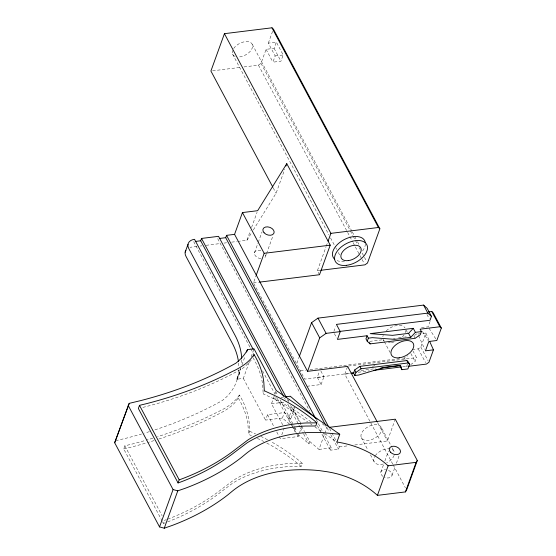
<?xml version="1.0" encoding="UTF-8"?>
<svg xmlns="http://www.w3.org/2000/svg" width="556" height="556" viewBox="0 0 556 556"><rect width="100%" height="100%" fill="white"/><g stroke="black" fill="none" stroke-linecap="round" stroke-linejoin="round"><path stroke-width="0.42" stroke-dasharray="2.78 2.08" d="M244.014 66.935L258.443 65.149L261.014 63.349L266.081 49.338L274.087 48.351L276.339 42.124L268.333 43.118L275.178 55.947L272.92 62.175L280.933 61.181L283.185 54.961L276.339 42.124M268.333 43.118L273.121 29.885M162.206 521.125L123.71 448.928L124.836 445.815L131.543 444.202A507.107 343.254 19.9 0 0 144.699 440.63M237.6 241.415L246.947 240.261L250.422 230.67M251.576 227.474L257.074 212.288M260.868 258.603A5.845 3.955 19.9 0 1 254.446 252.876L257.942 243.215M258.234 242.416L262.022 231.949M253.321 229.975L276.075 193.245L284.755 169.267M165.215 522.779L163.422 523.404L164.548 520.291L166.348 519.672M296.237 363.117L253.46 282.879L256.274 275.102M265.685 255.934L266.268 254.321M266.56 253.522L272.968 235.814M249.123 362.415L243.333 378.4L236.766 379.22L240.811 368.03M241.971 364.833L245.154 356.042M237.099 379.762L239.914 371.985M251.145 356.82L254.036 348.827M158.849 439.045A507.107 343.254 19.9 0 0 216.416 415.123C225.375 410.669 235.897 405.115 239.393 395.024L240.442 396.762A101.637 68.798 19.9 0 1 249.199 423.179L249.672 431.227L248.546 434.34L251.493 435.702M311.026 421.976A139.973 94.742 19.9 0 0 274.254 398.979L263.19 393.877L264.322 390.764M319.519 274.72L317.379 270.709L326.059 246.739M326.344 245.94L327.213 243.542M289.537 424.145L282.392 418.022L265.566 420.1L267.54 414.658L284.359 412.58L291.038 418.3L294.979 407.409L292.498 407.715L288.55 418.612L291.74 424.589M282.719 424.84L271.481 403.76L274.581 395.198M274.866 394.419L276.269 390.534M299.462 356.097L296.647 363.881L304.764 379.116L323.926 376.753L320.847 370.977M282.392 418.022L284.359 412.58M288.335 401.682L290.308 396.233M281.795 434.848L284.046 428.627M294.409 426.654L296.035 429.712L295.194 432.047L292.338 426.695M306.954 386.281L321.111 384.53L317.261 377.315L319.512 371.088M333.878 331.404L335.574 326.733M279.181 436.481L280.384 438.74L298.12 436.55L302.061 425.66M321.111 384.53L323.926 376.753M297.814 434.299L308.962 443.876L309.81 441.54L304.903 432.339M167.592 521.889A296.848 200.931 19.9 0 0 219.891 492.797L232.38 483.352A137.172 92.852 19.9 0 1 290.274 466.54L301.13 466.421L302.255 463.308L300.692 461.946A139.973 94.742 19.9 0 0 271.516 441.916M392.765 464.135L344.803 374.174L347.618 366.39M309.81 441.54L318.991 449.422L326.879 427.633L324.919 425.952M331.967 433.075L339.32 446.871L338.479 449.199L330.472 450.193L331.313 447.858L323.14 432.526M407.451 364.208L406.603 366.543L407.249 367.745M410.62 364.666L415.11 361.511L416.513 357.626L413.018 351.058M412.239 349.606L418.244 348.862L420.809 347.055L425.882 333.051L421.879 333.544M430.108 321.382L428.134 326.824L420.127 327.818M354.77 444.974L387.386 440.977L395.274 419.189M380.797 472.252L383.709 464.204M384.877 460.98L388.373 451.319M392.036 475.31L395.24 466.456M396.407 463.231L399.319 455.183M236.766 379.22L238.114 376.697A85.276 57.72 19.9 0 0 240.769 368.725M246.947 240.261L251.5 232.915M239.393 395.024C234.236 403.024 226.028 408.125 217.542 412.01A507.107 343.254 19.9 0 1 157.591 436.703M251.208 360.073L247.288 364.368L242.534 368.482L231.06 374.654A507.107 343.254 19.9 0 1 145.06 406.853L141.71 407.659M414.512 335.456L418.355 332.752M402.704 358.217L404.42 358.001L407.624 355.75M372.464 366.314L374.952 365.577M115.69 440.713L127.004 437.996A498.113 337.158 19.9 0 0 141.53 434.021M123.71 448.928L130.417 447.316A507.107 343.254 19.9 0 0 146.826 442.791M318.991 449.422L331.313 447.858M275.178 55.947L283.185 54.961M212.607 70.814L240.623 67.352M196.803 246.454L191.702 247.086A11.245 7.61 19.9 0 0 190.027 247.42M200.202 246.037L201.904 245.821M206.151 245.3L220.6 243.514M223.998 243.097L226.549 242.777M231.65 242.152L236.752 241.519M317.379 270.709L320.777 270.292M253.46 282.879L258.603 282.246M417.876 334.038L421.073 333.642M369.677 341.363L382.424 339.792M393.474 338.43L395.17 338.215M398.569 337.798L403.67 337.165M404.518 337.061L406.221 336.853M300.546 370.831L305.696 370.192M309.991 369.664L399.264 358.641M348.494 366.022L416.513 357.626M361.011 370.463L375.641 368.656M317.261 377.315L350.586 373.201M358.279 372.249L369.386 370.88M402.711 366.758L408.695 366.022M344.803 374.174L350.377 373.486M276.825 397.894L273.455 398.311L307.69 421.9M281.037 397.38L283.567 397.067M271.481 403.76L284.964 402.092M288.55 418.612L291.038 418.3M339.32 446.871L348.765 445.71M302.255 463.308L291.4 463.433A137.172 92.852 19.9 0 0 233.513 480.238L221.017 489.69A296.848 200.931 19.9 0 1 167.141 519.373M249.672 431.227L255.572 433.951M257.393 438.427L259.603 439.448A139.973 94.742 19.9 0 1 263.697 441.471M310.547 423.867L311.972 424.847M314.821 426.813L321.959 431.727M324.808 433.694L336.936 442.048M294.089 428.044L296.035 429.712M322.306 423.707L324.266 425.389M301.13 466.421L299.559 465.059A139.973 94.742 19.9 0 0 265.052 442.159M429.044 328.269L435.904 339.07M422.414 331.418L428.356 340.779M252.917 357.675L253.967 359.412A101.637 68.798 19.9 0 1 262.724 385.829L263.19 393.877M238.267 398.138L239.316 399.875A101.637 68.798 19.9 0 1 248.073 426.292L248.546 434.34M426.925 314.439L429.26 318.817M274.087 48.351L280.933 61.181M266.081 49.338L272.92 62.175M420.809 347.055L428.12 360.774M413.866 335.907L415.151 338.312M418.244 348.862L425.555 362.575M406.13 330.055L407.346 332.342M252.313 44.424L351.941 231.275M352.344 232.047L357.244 241.234M357.654 241.999L358.877 244.299M261.014 63.349L349.939 230.142M350.343 230.907L352.796 235.494M353.199 236.258L357.689 244.675M359.322 247.733L360.135 249.269M362.178 253.091L366.661 261.508M258.443 65.149L352.678 241.888M353.081 242.652L359.614 254.898M360.017 255.663L361.65 258.721M362.06 259.485L364.097 263.315M410.828 353.491L415.11 361.511M404.42 358.001L405.192 359.461M232.568 54.147L328.923 234.875M330.556 237.94L335.456 247.128M335.866 247.893L336.679 249.429M338.312 252.487L340.355 256.316M383.147 339.445L383.96 340.967M384.363 341.731L390.055 352.393M273.225 187.893L276.075 193.245M334.371 333.628L336.679 337.958M381.388 427.592A11.245 6.616 -28.1 0 1 368.496 440.331A11.245 6.616 -28.1 0 1 364.055 429.732A11.245 6.616 -28.1 0 1 381.388 427.592L391.806 447.142M392.209 447.893L394.218 451.653M377.649 422.706L387.386 440.977M393.175 464.899L405.373 487.772M361.233 437.516L368.051 450.297M370.456 454.808L374.063 461.57M329.513 428.474L331.557 432.304M327.039 427.745L329.076 431.574M330.716 434.639L338.479 449.199M316.197 419.502L322.737 431.762M217.695 238.67L309.629 411.106M317.393 425.667L330.472 450.193M292.498 407.715L301.262 424.165M287.334 399.382L288.154 400.918M290.607 405.519L299.594 422.379M300.004 423.144L301.227 425.444M301.637 426.209L304.5 431.574M284.45 397.887L285.263 399.423M287.716 404.017L298.343 423.943M298.753 424.714L299.976 427.008M300.386 427.779L303.242 433.145M303.652 433.909L308.962 443.876M275.651 391.48L277.687 395.302M280.134 399.889L293.999 425.889M292.136 425.34L293.332 427.578M293.735 428.328L296.522 433.562M296.925 434.305L298.12 436.55M193.676 241.638L250.346 347.931M250.749 348.695L253.605 354.047M262.578 370.873L274.81 393.808M277.249 398.402L291.928 425.931M267.54 414.658L274.365 427.453M276.77 431.97L278.778 435.73M243.333 378.4L265.566 420.1M124.836 445.815L162.116 515.732M162.609 521.882L163.422 523.404M425.882 333.051L429.315 340.682M418.557 335.567L424.749 349.307M233.68 48.483A11.016 6.484 -28.1 0 1 247.385 41.589A11.016 6.484 -28.1 0 1 251.486 49.644A11.016 6.484 -28.1 0 1 238.017 57.004M235.146 56.497A11.016 6.484 -28.1 0 1 232.63 50.499M365.389 243.889A17.82 10.488 -28.1 0 1 362.123 251.569M344.442 261.313A17.82 10.488 -28.1 0 1 337.11 260.639M388.519 470.376A5.845 3.955 19.9 0 1 391.667 476.277A5.845 3.955 19.9 0 1 384.307 477.18M383.021 476.422A5.845 3.955 19.9 0 1 380.929 471.752A5.845 3.955 19.9 0 1 385.614 469.584M265.664 254.863A5.845 3.955 19.9 0 1 263.558 258.269M254.446 252.876A5.845 3.955 19.9 0 1 262.175 250.999M238.83 369.754A85.276 57.72 19.9 0 1 222.289 400.556A498.113 337.158 19.9 0 1 152.594 430.629M238.621 363.019A85.276 57.72 19.9 0 1 238.844 366.036M241.693 359.746A85.276 57.72 19.9 0 1 241.45 364.534M405.665 330.459A12.364 7.277 -28.1 0 1 405.241 332.627M404.066 334.886A12.364 7.277 -28.1 0 1 402.217 337.089M394.086 341.905A12.364 7.277 -28.1 0 1 391.132 342.545M390.423 342.614A12.364 7.277 -28.1 0 1 388.387 342.607M384.252 341.002A12.364 7.277 -28.1 0 1 383.432 340.008M382.848 336.811A12.364 7.277 -28.1 0 1 383.223 335.344M386.246 330.883A12.364 7.277 -28.1 0 1 405.025 327.964M149.453 431.623A498.113 337.158 19.9 0 1 144.713 433.082M260.729 436.335A139.973 94.742 19.9 0 1 267.714 439.852M152.789 438.218A507.107 343.254 19.9 0 1 146.325 440.157M154.068 440.581A507.107 343.254 19.9 0 1 147.632 442.555M375.203 455.788A11.245 6.616 -28.1 0 1 386.955 448.831A11.245 6.616 -28.1 0 1 394.538 453.404M394.148 455.378A11.245 6.616 -28.1 0 1 386.705 462.731M383.334 464.003A11.245 6.616 -28.1 0 1 374.772 456.476"/><path stroke-width="0.83" d="M320.777 270.292L364.917 264.844L367.481 263.037L379.873 228.801L273.406 29.107L271.967 27.8L224.429 33.673L210.912 71.022L272.815 187.129M417.292 460.486L406.589 490.058L405.442 491.907L377.42 495.368A69.055 46.739 19.9 0 0 326.233 471.613L319.693 470.661A128.165 86.757 19.9 0 0 231.887 491.518L227.995 494.743A305.842 207.02 19.9 0 1 171.665 525.635L164.263 528.2L159.544 526.921L114.675 442.757L129.207 403.364L140.522 400.647A498.113 337.158 19.9 0 0 235.814 363.207A85.276 57.72 19.9 0 0 246.419 351.594L247.469 349.648L254.036 348.827L276.269 390.534L339.751 434.264L336.936 442.048A69.055 46.739 19.9 0 1 388.123 465.803L416.145 462.342L417.292 460.486L395.274 419.189L329.444 427.314M129.207 403.364L114.675 442.757M185.169 252.167L187.991 244.383M139.486 405.352L138.361 408.465L178.066 482.942L179.866 482.316A296.848 200.931 19.9 0 0 234.535 452.334L247.031 442.889A137.172 92.852 19.9 0 1 304.917 426.077L315.773 425.959L316.899 422.845L315.335 421.483A139.973 94.742 19.9 0 0 275.38 395.872L264.322 390.764L263.85 382.716A101.637 68.798 19.9 0 0 255.093 356.299L254.043 354.561C248.886 362.561 240.678 367.662 232.193 371.547A507.107 343.254 19.9 0 1 146.186 403.739L139.486 405.352L179.192 479.828L178.066 482.942M283.63 396.352L200.681 240.769L201.522 238.441L218.543 236.335L315.787 418.737M325.809 425.444L225.701 237.683L226.549 235.348L234.556 234.361L242.444 212.573L257.657 210.689L286.778 163.672L330.222 245.154L319.519 274.72L259.464 282.135M285.909 166.07L286.778 163.672M159.544 526.921L173.069 489.565L128.193 405.407M164.263 528.2L177.781 490.851L185.19 488.286A305.842 207.02 19.9 0 0 241.512 457.393L245.411 454.169A128.165 86.757 19.9 0 1 307.649 432.568L320.284 432.422L339.751 434.264M256.274 275.102L264.163 253.314L242.444 212.573M246.6 352.045L247.469 349.648M253.48 356.118L254.043 354.561M328.082 241.144L330.896 233.36L224.429 33.673M299.462 356.097L311.575 322.64L317.983 318.129L423.575 305.091L427.168 308.365L431.442 316.385L430.038 320.27L339.626 331.439M377.239 421.948L347.618 366.39L307.586 371.338L319.7 337.874L326.108 333.364L340.265 331.619L336.415 324.398L427.849 313.111L431.442 316.385M340.265 331.619L337.45 339.396L367.078 335.741L368.364 338.145L367.231 341.259L370.108 343.879L415.151 338.312L420.28 334.705L421.406 331.598L420.127 329.187L439.886 326.747L441.325 328.054L436.821 340.508L428.815 341.495L425.43 350.836L433.444 349.842L429.663 341.447M401.884 369.684L400.57 365.389L384.557 367.37L358.842 375.001L354.839 375.495L353.56 373.09L354.686 369.976L359.815 366.369L406.853 360.559L408.292 361.873L409.577 364.277L407.889 368.948L401.884 369.684L399.743 365.674L380.804 368.016M367.078 335.741L365.952 338.854L367.231 341.259M354.839 375.495L355.965 372.381L361.094 368.781L408.139 362.971L409.577 364.277M377.42 495.368L388.123 465.803M433.444 349.842L428.933 362.297L426.369 364.097L408.326 366.328M405.442 491.907L416.145 462.342M413.268 328.325L370.226 333.642L392.557 335.344L408.57 333.364L413.268 328.325L415.401 332.335L421.406 331.598M368.364 338.145L372.367 337.652L394.697 339.355L410.71 337.374L415.401 332.335M179.192 479.828L180.992 479.209A296.848 200.931 19.9 0 0 235.668 449.227L248.157 439.775A137.172 92.852 19.9 0 1 306.043 422.963L316.899 422.845M195.232 241.443L200.681 240.769M219.293 238.475L225.701 237.683M330.896 233.36L378.434 227.487L379.873 228.801M264.163 253.314L330.222 245.154M428.335 311.937L431.762 311.513L433.2 312.82L441.325 328.054M351.441 373.09L354.005 372.777M373.66 370.352L401.001 366.974M351.17 373.389L353.56 373.09M285.256 396.859L290.308 396.233L317.08 419.224M173.069 489.565L177.781 490.851M431.762 311.513L439.886 326.747M423.575 305.091L427.849 313.111M271.967 27.8L378.434 227.487M408.57 333.364L410.71 337.374M406.853 360.559L408.139 362.971M369.469 342.677L370.108 343.879M359.815 366.369L361.094 368.781M354.686 369.976L355.965 372.381M317.983 318.129L326.108 333.364M311.575 322.64L319.7 337.874M234.556 234.361L307.586 371.338M226.549 235.348L328.7 426.945M201.522 238.441L286.111 397.088M253.23 349.418L194.517 239.302A11.245 7.61 19.9 0 0 188.783 248.56L235.056 335.344A85.276 57.72 19.9 0 1 241.658 358.252M185.878 250.304A11.245 7.61 19.9 0 0 185.968 256.337L232.241 343.128A85.276 57.72 19.9 0 1 238.434 361.504M334.531 259.082A17.82 10.488 -28.1 0 1 343.803 239.81A17.82 10.488 -28.1 0 1 365.271 242.444M348.285 260.611A11.016 6.484 -28.1 0 0 360.92 248.129A11.016 6.484 -28.1 0 0 343.928 250.221A11.016 6.484 -28.1 0 0 348.285 260.611M346.583 265.323A17.82 10.488 -28.1 0 0 367.016 245.126A17.82 10.488 -28.1 0 0 339.535 248.518A17.82 10.488 -28.1 0 0 346.583 265.323M390.416 452.139A5.845 3.955 19.9 0 0 400.118 452.931A5.845 3.955 19.9 0 0 394.065 446.239A5.845 3.955 19.9 0 0 390.416 452.139M264.065 232.762A5.845 3.955 19.9 0 0 273.767 233.555A5.845 3.955 19.9 0 0 267.714 226.869A5.845 3.955 19.9 0 0 264.065 232.762M399.257 357.786A12.364 7.277 -28.1 0 0 413.442 343.768A12.364 7.277 -28.1 0 0 394.371 346.124A12.364 7.277 -28.1 0 0 399.257 357.786"/></g></svg>
